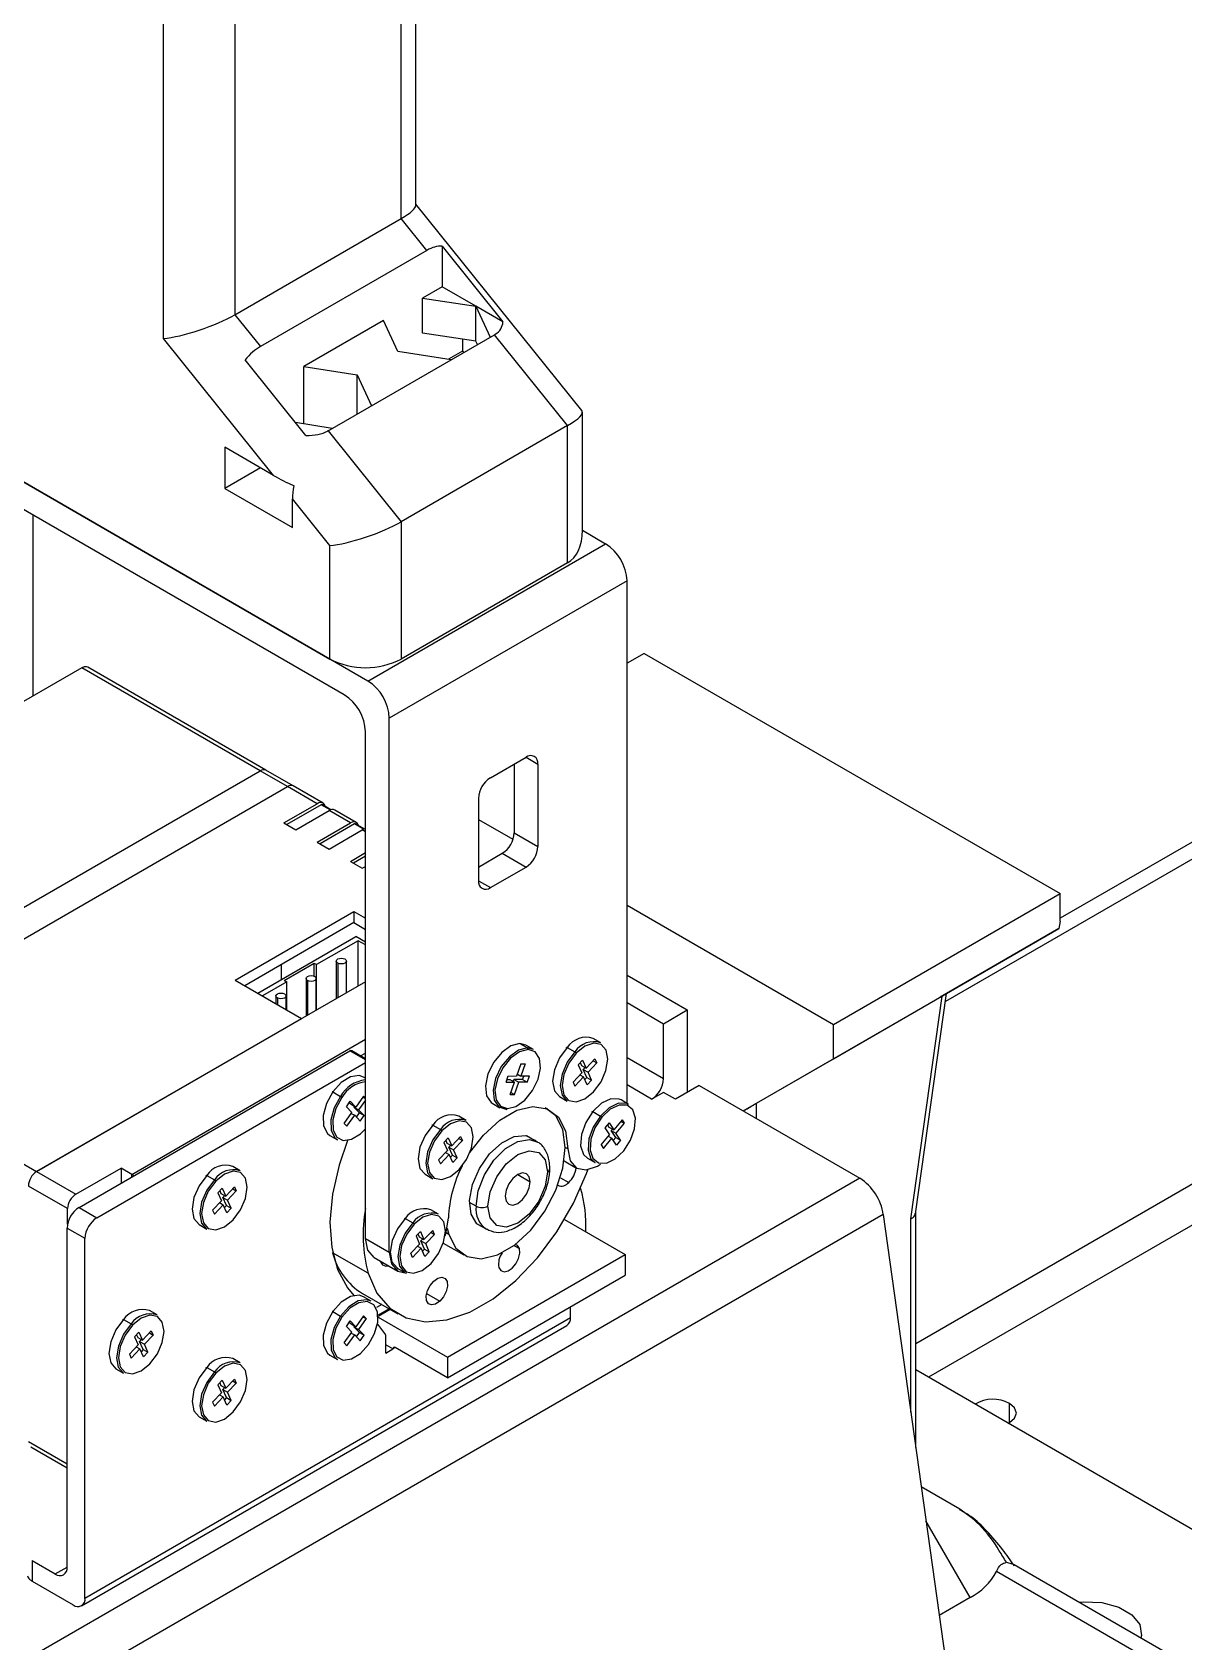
# Model space of a CAD drawing. Header units: millimetres. Extents: x 1241 to 2501, y 194 to 1085.
# Drawn here: x 2257.5 to 2326, y 776.9 to 872.6 of the extents above; entities that cross this region are included whole.
import ezdxf

# ---------------------------------------------------------------- set-up
doc = ezdxf.new("R2010")
doc.units = ezdxf.units.MM
doc.header["$LTSCALE"] = 3

msp = doc.modelspace()

# ---------------------------------------------------------------- linework, layer by layer
at = {"color": 7, "linetype": 'Continuous', "lineweight": 25}
for p, q in [((2279.444, 861.552), (2279.444, 922.97)), ((2280.323, 862.362), (2280.323, 923.477)), ((2269.545, 917.255), (2269.545, 855.837)), ((2290.187, 850.147), (2280.323, 862.418)), ((2269.545, 855.837), (2279.444, 861.552)), ((2280.965, 859.661), (2279.444, 861.552)), ((2281.877, 859.912), (2281.877, 857.5)), ((2281.877, 859.912), (2285.496, 855.411)), ((2280.965, 859.661), (2271.065, 853.946)), ((2281.877, 857.5), (2280.714, 856.828)), ((2280.714, 854.746), (2280.714, 856.828)), ((2280.714, 856.828), (2283.893, 856.336)), ((2283.893, 856.336), (2281.877, 857.5)), ((2285.496, 855.411), (2283.893, 856.336)), ((2283.893, 854.254), (2283.893, 856.336)), ((2283.893, 856.336), (2284.744, 854.502)), ((2269.545, 855.837), (2271.065, 853.946)), ((2278.387, 855.485), (2273.643, 852.746)), ((2279.239, 853.65), (2278.387, 855.485)), ((2271.856, 846.27), (2265.302, 854.423)), ((2275.096, 848.932), (2284.995, 854.647)), ((2283.893, 854.254), (2280.714, 854.746)), ((2283.086, 854.379), (2283.086, 853.666)), ((2283.982, 854.062), (2283.893, 854.254)), ((2289.344, 849.237), (2284.995, 854.647)), ((2277.464, 834.05), (2243.24, 853.807)), ((2273.771, 848.642), (2270.152, 853.143)), ((2282.417, 853.158), (2279.239, 853.65)), ((2283.086, 853.666), (2282.251, 853.184)), ((2283.086, 853.666), (2283.191, 853.605)), ((2245.503, 852.501), (2275.202, 835.357)), ((2273.643, 849.339), (2273.643, 852.746)), ((2273.643, 852.746), (2276.822, 852.254)), ((2276.822, 849.928), (2276.822, 852.254)), ((2276.822, 852.254), (2277.673, 850.42)), ((2276.05, 833.234), (2244.655, 851.358)), ((2275.346, 849.076), (2273.149, 849.416)), ((2289.344, 849.237), (2279.444, 843.522)), ((2289.344, 841.071), (2289.344, 849.237)), ((2290.222, 843.014), (2290.222, 850.047)), ((2275.096, 848.932), (2279.444, 843.522)), ((2271.856, 846.27), (2268.944, 847.951)), ((2268.944, 847.951), (2268.944, 845.502)), ((2271.065, 846.726), (2268.944, 845.502)), ((2268.944, 845.502), (2272.974, 843.175)), ((2272.974, 843.175), (2272.974, 844.879)), ((2275.202, 842.108), (2272.974, 844.879)), ((2257.526, 843.927), (2257.526, 833.15)), ((2279.444, 843.522), (2279.444, 835.357)), ((2290.222, 843.016), (2291.609, 842.216)), ((2275.202, 835.357), (2275.202, 842.108)), ((2277.464, 834.05), (2291.609, 842.216)), ((2289.344, 841.071), (2279.444, 835.357)), ((2292.882, 840.011), (2278.737, 831.846)), ((2292.882, 808.923), (2292.882, 840.011)), ((2260.442, 834.833), (2233.148, 819.077)), ((2271.049, 828.71), (2260.442, 834.833)), ((2271.399, 828.745), (2260.792, 834.868)), ((2293.897, 835.691), (2292.882, 835.106)), ((2293.897, 835.691), (2318.645, 821.404)), ((2277.323, 800.899), (2277.323, 831.029)), ((2278.737, 800.083), (2278.737, 831.846)), ((2284.749, 828.294), (2286.87, 829.519)), ((2286.163, 829.11), (2286.163, 825.027)), ((2287.577, 829.11), (2287.577, 824.211)), ((2243.754, 812.954), (2271.049, 828.71)), ((2272.675, 827.771), (2271.049, 828.71)), ((2273.025, 827.806), (2271.399, 828.745)), ((2334.025, 828.816), (2318.645, 819.937)), ((2245.381, 812.015), (2272.675, 827.771)), ((2274.443, 826.751), (2272.675, 827.771)), ((2274.793, 826.785), (2273.025, 827.806)), ((2272.463, 825.608), (2274.443, 826.751)), ((2274.69, 826.69), (2272.64, 825.506)), ((2273.17, 825.2), (2275.15, 826.343)), ((2275.263, 826.393), (2274.74, 826.695)), ((2276.423, 825.608), (2275.15, 826.343)), ((2276.773, 825.643), (2275.5, 826.377)), ((2284.042, 827.069), (2284.042, 822.17)), ((2272.463, 825.608), (2273.17, 825.2)), ((2274.443, 824.465), (2276.423, 825.608)), ((2276.67, 825.547), (2274.62, 824.363)), ((2277.243, 825.25), (2276.72, 825.552)), ((2284.042, 825.821), (2286.094, 824.636)), ((2274.443, 824.465), (2275.15, 824.057)), ((2275.15, 824.057), (2277.13, 825.2)), ((2286.163, 825.027), (2287.577, 824.211)), ((2276.423, 823.322), (2277.323, 823.842)), ((2276.423, 823.322), (2277.13, 822.914)), ((2277.323, 823.638), (2276.599, 823.22)), ((2284.042, 822.986), (2285.456, 823.803)), ((2285.456, 823.803), (2286.87, 822.986)), ((2277.13, 822.914), (2277.323, 823.025)), ((2284.749, 821.762), (2286.87, 822.986)), ((2305.169, 813.625), (2318.645, 821.404)), ((2318.645, 819.771), (2318.645, 821.404)), ((2292.882, 820.718), (2305.169, 813.625)), ((2269.562, 816.259), (2276.633, 820.341)), ((2276.633, 819.679), (2270.135, 815.928)), ((2276.633, 820.341), (2277.323, 819.942)), ((2276.633, 820.341), (2276.633, 819.679)), ((2276.633, 819.679), (2277.323, 819.28)), ((2318.643, 819.77), (2318.581, 819.326)), ((2318.643, 819.77), (2318.645, 819.771)), ((2270.906, 815.483), (2276.739, 818.85)), ((2276.88, 818.605), (2274.411, 817.179)), ((2277.323, 818.512), (2276.739, 818.85)), ((2277.323, 818.349), (2276.88, 818.605)), ((2276.88, 815.912), (2276.88, 818.605)), ((2305.169, 811.583), (2318.581, 819.326)), ((2318.581, 819.326), (2311.511, 815.243)), ((2272.321, 816.299), (2272.321, 817.19)), ((2272.491, 816.234), (2274.269, 817.261)), ((2274.269, 817.261), (2274.411, 817.179)), ((2274.269, 816.494), (2274.269, 817.261)), ((2274.411, 814.486), (2274.411, 817.179)), ((2275.583, 817.394), (2275.584, 815.163)), ((2276.184, 815.51), (2276.183, 817.394)), ((2277.323, 816.167), (2257.755, 804.871)), ((2269.562, 816.259), (2273.521, 813.973)), ((2272.632, 816.152), (2271.189, 815.319)), ((2272.491, 816.234), (2272.632, 816.152)), ((2272.632, 814.486), (2272.632, 816.152)), ((2273.787, 816.356), (2273.788, 814.126)), ((2274.387, 814.473), (2274.387, 816.356)), ((2292.882, 816.553), (2296.467, 814.484)), ((2271.991, 815.319), (2271.991, 814.856)), ((2272.591, 814.51), (2272.591, 815.319)), ((2292.882, 814.921), (2295.052, 813.668)), ((2311.625, 815.309), (2300.573, 808.929)), ((2309.765, 802.059), (2311.625, 815.309)), ((2310.052, 802.351), (2311.891, 815.459)), ((2310.058, 794.641), (2345.191, 814.923)), ((2257.755, 804.871), (2273.521, 813.973)), ((2295.052, 813.668), (2296.467, 814.484)), ((2296.467, 814.484), (2296.467, 809.585)), ((2291.319, 812.532), (2290.866, 812.793)), ((2295.052, 810.402), (2295.052, 813.668)), ((2305.169, 811.583), (2305.169, 813.625)), ((2260.276, 802.739), (2276.398, 812.046)), ((2263.412, 804.708), (2277.323, 812.739)), ((2277.323, 811.58), (2276.498, 812.056)), ((2277.027, 811.751), (2277.323, 811.922)), ((2286.506, 812.491), (2286.959, 812.23)), ((2286.866, 812.397), (2286.506, 812.491)), ((2287.319, 812.136), (2286.866, 812.397)), ((2287.319, 812.136), (2286.959, 812.23)), ((2289.326, 812.259), (2289.779, 811.997)), ((2345.191, 812.473), (2310.826, 792.635)), ((2261.337, 802.127), (2277.323, 811.355)), ((2286.569, 811.285), (2286.313, 810.555)), ((2286.821, 811.283), (2286.565, 810.553)), ((2286.569, 811.285), (2286.821, 811.283)), ((2290.236, 811.504), (2289.974, 811.228)), ((2289.974, 811.228), (2290.19, 810.749)), ((2290.094, 811.354), (2290.169, 811.188)), ((2290.169, 811.188), (2290.452, 811.025)), ((2290.236, 811.504), (2290.452, 811.025)), ((2290.386, 811.063), (2290.277, 810.949)), ((2290.493, 810.47), (2290.277, 810.949)), ((2290.277, 810.949), (2290.56, 810.785)), ((2290.975, 811.576), (2290.452, 811.025)), ((2291.083, 811.337), (2290.56, 810.785)), ((2290.866, 811.462), (2291.083, 811.337)), ((2290.975, 811.576), (2291.083, 811.337)), ((2299.795, 808.48), (2305.169, 811.583)), ((2277.323, 810.42), (2277.199, 810.491)), ((2285.681, 810.195), (2285.809, 810.56)), ((2285.681, 810.195), (2286.185, 810.19)), ((2285.737, 810.355), (2285.902, 810.353)), ((2285.809, 810.56), (2286.313, 810.555)), ((2285.902, 810.353), (2286.185, 810.19)), ((2285.929, 809.46), (2286.185, 810.19)), ((2286.113, 810.232), (2286.154, 810.351)), ((2286.659, 810.346), (2286.154, 810.351)), ((2286.154, 810.351), (2286.437, 810.188)), ((2286.181, 809.457), (2286.437, 810.188)), ((2286.355, 810.674), (2286.565, 810.553)), ((2286.942, 810.183), (2286.437, 810.188)), ((2287.07, 810.548), (2286.565, 810.553)), ((2286.659, 810.346), (2286.731, 810.551)), ((2286.659, 810.346), (2286.942, 810.183)), ((2286.942, 810.183), (2287.07, 810.548)), ((2289.668, 810.198), (2290.19, 810.749)), ((2289.668, 810.198), (2289.776, 809.958)), ((2289.776, 809.958), (2290.298, 810.51)), ((2290.082, 810.635), (2290.298, 810.51)), ((2290.514, 810.031), (2290.298, 810.51)), ((2290.493, 810.47), (2290.373, 810.343)), ((2290.493, 810.47), (2290.776, 810.306)), ((2290.776, 810.306), (2290.514, 810.031)), ((2290.776, 810.306), (2290.56, 810.785)), ((2297.174, 809.993), (2295.759, 809.177)), ((2297.174, 809.993), (2306.733, 804.475)), ((2275.373, 809.607), (2275.826, 809.346)), ((2276.181, 808.727), (2276.41, 809.051)), ((2276.358, 808.977), (2276.458, 808.875)), ((2276.41, 809.051), (2276.741, 808.711)), ((2277.2, 809.358), (2276.741, 808.711)), ((2277.323, 809.129), (2276.906, 808.542)), ((2277.162, 809.306), (2277.323, 809.213)), ((2277.323, 809.232), (2277.2, 809.358)), ((2285.929, 809.46), (2286.181, 809.457)), ((2285.971, 809.579), (2286.181, 809.457)), ((2288.866, 809.329), (2289.319, 809.068)), ((2292.975, 808.869), (2292.523, 809.131)), ((2295.052, 809.585), (2294.345, 809.177)), ((2295.759, 809.177), (2295.052, 809.585)), ((2276.052, 807.741), (2276.511, 808.388)), ((2276.181, 808.727), (2276.511, 808.388)), ((2276.218, 807.572), (2276.677, 808.218)), ((2276.458, 808.875), (2276.741, 808.711)), ((2276.474, 808.335), (2276.677, 808.218)), ((2276.661, 808.758), (2276.623, 808.705)), ((2276.954, 808.366), (2276.623, 808.705)), ((2276.623, 808.705), (2276.906, 808.542)), ((2277.007, 807.879), (2276.677, 808.218)), ((2276.776, 808.116), (2276.954, 808.366)), ((2277.237, 808.203), (2276.906, 808.542)), ((2276.954, 808.366), (2277.237, 808.203)), ((2277.007, 807.879), (2277.237, 808.203)), ((2283.319, 807.914), (2282.866, 808.175)), ((2284.866, 808.933), (2285.319, 808.672)), ((2288.168, 808.577), (2288.059, 808.64)), ((2290.843, 808.438), (2291.295, 808.177)), ((2253.795, 807.157), (2257.755, 804.871)), ((2276.218, 807.572), (2276.052, 807.741)), ((2281.326, 807.64), (2281.779, 807.379)), ((2291.344, 806.458), (2291.84, 807.058)), ((2291.816, 807.774), (2291.568, 807.474)), ((2291.568, 807.474), (2291.84, 807.058)), ((2291.718, 807.656), (2291.805, 807.522)), ((2291.805, 807.522), (2292.088, 807.359)), ((2291.816, 807.774), (2292.088, 807.359)), ((2292.014, 807.402), (2291.941, 807.314)), ((2292.213, 806.898), (2291.941, 807.314)), ((2291.941, 807.314), (2292.224, 807.151)), ((2292.584, 807.959), (2292.088, 807.359)), ((2292.72, 807.751), (2292.224, 807.151)), ((2292.496, 806.735), (2292.224, 807.151)), ((2292.512, 807.872), (2292.72, 807.751)), ((2292.584, 807.959), (2292.72, 807.751)), ((2275.2, 807.027), (2275.652, 806.765)), ((2281.668, 805.58), (2282.19, 806.131)), ((2282.236, 806.886), (2281.974, 806.61)), ((2281.974, 806.61), (2282.19, 806.131)), ((2282.094, 806.736), (2282.169, 806.57)), ((2282.169, 806.57), (2282.452, 806.407)), ((2282.236, 806.886), (2282.452, 806.407)), ((2282.386, 806.445), (2282.277, 806.33)), ((2282.493, 805.851), (2282.277, 806.33)), ((2282.277, 806.33), (2282.56, 806.167)), ((2282.975, 806.958), (2282.452, 806.407)), ((2283.083, 806.718), (2282.56, 806.167)), ((2282.776, 805.688), (2282.56, 806.167)), ((2282.866, 806.843), (2283.083, 806.718)), ((2282.975, 806.958), (2283.083, 806.718)), ((2287.521, 806.641), (2286.893, 807.004)), ((2291.344, 806.458), (2291.48, 806.25)), ((2291.48, 806.25), (2291.976, 806.851)), ((2291.768, 806.971), (2291.976, 806.851)), ((2292.248, 806.435), (2291.976, 806.851)), ((2292.213, 806.898), (2292.063, 806.717)), ((2292.213, 806.898), (2292.496, 806.735)), ((2292.496, 806.735), (2292.248, 806.435)), ((2269.871, 804.921), (2269.418, 805.182)), ((2281.668, 805.58), (2281.776, 805.34)), ((2281.776, 805.34), (2282.298, 805.891)), ((2282.082, 806.016), (2282.298, 805.891)), ((2282.514, 805.412), (2282.298, 805.891)), ((2282.493, 805.851), (2282.373, 805.725)), ((2282.493, 805.851), (2282.776, 805.688)), ((2282.776, 805.688), (2282.514, 805.412)), ((2289.143, 805.502), (2289.878, 805.078)), ((2290.523, 805.666), (2290.976, 805.405)), ((2306.733, 804.475), (2256.882, 775.696)), ((2257.755, 804.871), (2260.088, 803.524)), ((2260.088, 803.524), (2262.775, 805.075)), ((2263.412, 804.708), (2262.775, 805.075)), ((2262.775, 805.075), (2262.775, 804.182)), ((2263.549, 804.629), (2263.412, 804.708)), ((2263.412, 804.549), (2263.412, 804.708)), ((2267.878, 804.648), (2268.331, 804.387)), ((2280.866, 804.711), (2281.319, 804.45)), ((2259.594, 802.667), (2257.26, 804.014)), ((2268.788, 803.893), (2268.527, 803.617)), ((2268.527, 803.617), (2268.743, 803.138)), ((2268.646, 803.743), (2268.721, 803.577)), ((2268.721, 803.577), (2269.004, 803.414)), ((2268.788, 803.893), (2269.004, 803.414)), ((2268.938, 803.452), (2268.829, 803.338)), ((2269.045, 802.859), (2268.829, 803.338)), ((2268.829, 803.338), (2269.112, 803.174)), ((2269.527, 803.965), (2269.004, 803.414)), ((2269.635, 803.726), (2269.112, 803.174)), ((2269.418, 803.851), (2269.635, 803.726)), ((2269.527, 803.965), (2269.635, 803.726)), ((2308.126, 802.319), (2258.275, 773.541)), ((2259.594, 801.74), (2259.594, 802.667)), ((2260.276, 802.739), (2261.337, 802.127)), ((2268.22, 802.587), (2268.743, 803.138)), ((2268.22, 802.587), (2268.328, 802.347)), ((2268.328, 802.347), (2268.851, 802.899)), ((2268.634, 803.024), (2268.851, 802.899)), ((2269.067, 802.42), (2268.851, 802.899)), ((2269.045, 802.859), (2268.926, 802.732)), ((2269.045, 802.859), (2269.328, 802.695)), ((2269.328, 802.695), (2269.067, 802.42)), ((2269.328, 802.695), (2269.112, 803.174)), ((2281.662, 802.338), (2281.209, 802.599)), ((2308.126, 802.319), (2312.568, 770.472)), ((2310.058, 788.466), (2310.058, 802.467)), ((2259.569, 801.515), (2260.63, 800.902)), ((2259.569, 781.346), (2259.569, 801.515)), ((2267.418, 801.718), (2267.871, 801.457)), ((2279.687, 802.083), (2280.139, 801.822)), ((2280.326, 801.045), (2280.588, 801.318)), ((2280.588, 801.318), (2280.797, 800.831)), ((2281.323, 801.376), (2280.797, 800.831)), ((2281.428, 801.133), (2281.323, 801.376)), ((2282.188, 801.516), (2282.279, 801.127)), ((2283.893, 801.808), (2284.522, 801.445)), ((2289.16, 802.016), (2292.769, 799.933)), ((2290.435, 801.28), (2290.435, 801.726)), ((2260.63, 779.509), (2260.63, 800.902)), ((2277.323, 800.899), (2278.737, 800.083)), ((2280.009, 800.014), (2280.535, 800.559)), ((2280.326, 801.045), (2280.535, 800.559)), ((2280.421, 800.441), (2280.639, 800.316)), ((2280.441, 801.165), (2280.515, 800.994)), ((2280.515, 800.994), (2280.797, 800.831)), ((2280.732, 800.869), (2280.619, 800.751)), ((2280.828, 800.265), (2280.619, 800.751)), ((2280.619, 800.751), (2280.902, 800.588)), ((2281.428, 801.133), (2280.902, 800.588)), ((2281.111, 800.102), (2280.902, 800.588)), ((2281.21, 801.259), (2281.428, 801.133)), ((2281.949, 800.621), (2283.168, 799.917)), ((2277.838, 799.76), (2279.253, 798.944)), ((2278.213, 799.544), (2278.222, 799.51)), ((2280.114, 799.771), (2280.009, 800.014)), ((2280.114, 799.771), (2280.639, 800.316)), ((2280.848, 799.829), (2280.639, 800.316)), ((2280.712, 800.145), (2280.828, 800.265)), ((2280.828, 800.265), (2281.111, 800.102)), ((2280.848, 799.829), (2281.111, 800.102)), ((2282.205, 793.834), (2292.769, 799.933)), ((2292.769, 799.933), (2292.769, 798.708)), ((2279.209, 799.135), (2279.662, 798.874)), ((2282.205, 792.609), (2292.769, 798.708)), ((2277.133, 797.628), (2279.254, 796.403)), ((2264.921, 796.348), (2264.468, 796.609)), ((2275.373, 796.542), (2275.826, 796.281)), ((2277.652, 797.165), (2277.199, 797.426)), ((2278.285, 796.963), (2277.972, 796.782)), ((2278.285, 796.963), (2277.972, 796.782)), ((2278.724, 796.709), (2278.065, 796.329)), ((2289.516, 796.185), (2289.516, 796.83)), ((2260.423, 779.051), (2289.309, 795.727)), ((2260.63, 779.509), (2289.516, 796.185)), ((2262.928, 796.075), (2263.381, 795.813)), ((2276.181, 795.663), (2276.41, 795.986)), ((2276.181, 795.663), (2276.511, 795.323)), ((2276.358, 795.912), (2276.458, 795.81)), ((2276.41, 795.986), (2276.741, 795.647)), ((2276.458, 795.81), (2276.741, 795.647)), ((2276.661, 795.693), (2276.623, 795.64)), ((2276.954, 795.301), (2276.623, 795.64)), ((2276.623, 795.64), (2276.906, 795.477)), ((2277.2, 796.293), (2276.741, 795.647)), ((2277.365, 796.124), (2276.906, 795.477)), ((2277.162, 796.241), (2277.365, 796.124)), ((2277.365, 796.124), (2277.2, 796.293)), ((2278.03, 795.8), (2278.508, 795.156)), ((2278.066, 796.223), (2282.205, 793.834)), ((2263.838, 795.32), (2263.577, 795.044)), ((2263.577, 795.044), (2263.793, 794.565)), ((2263.696, 795.17), (2263.771, 795.004)), ((2263.771, 795.004), (2264.054, 794.841)), ((2263.838, 795.32), (2264.054, 794.841)), ((2263.988, 794.879), (2263.879, 794.764)), ((2264.095, 794.285), (2263.879, 794.764)), ((2263.879, 794.764), (2264.162, 794.601)), ((2264.577, 795.392), (2264.054, 794.841)), ((2264.685, 795.152), (2264.162, 794.601)), ((2264.378, 794.122), (2264.162, 794.601)), ((2264.468, 795.277), (2264.685, 795.152)), ((2264.577, 795.392), (2264.685, 795.152)), ((2276.052, 794.677), (2276.511, 795.323)), ((2276.218, 794.507), (2276.052, 794.677)), ((2276.218, 794.507), (2276.677, 795.154)), ((2276.474, 795.271), (2276.677, 795.154)), ((2277.007, 794.815), (2276.677, 795.154)), ((2276.776, 795.051), (2276.954, 795.301)), ((2277.237, 795.138), (2276.906, 795.477)), ((2276.954, 795.301), (2277.237, 795.138)), ((2277.007, 794.815), (2277.237, 795.138)), ((2278.528, 794.079), (2278.528, 795.083)), ((2263.27, 794.014), (2263.793, 794.565)), ((2263.27, 794.014), (2263.378, 793.774)), ((2263.378, 793.774), (2263.901, 794.325)), ((2263.684, 794.451), (2263.901, 794.325)), ((2264.117, 793.846), (2263.901, 794.325)), ((2264.095, 794.285), (2263.976, 794.159)), ((2264.095, 794.285), (2264.378, 794.122)), ((2264.378, 794.122), (2264.117, 793.846)), ((2269.871, 793.489), (2269.418, 793.751)), ((2275.2, 793.962), (2275.652, 793.701)), ((2278.952, 794.324), (2278.528, 794.569)), ((2278.528, 794.079), (2278.952, 794.324)), ((2282.205, 792.609), (2279.093, 794.405)), ((2282.205, 793.834), (2282.205, 792.609)), ((2262.468, 793.145), (2262.921, 792.884)), ((2267.878, 793.216), (2268.331, 792.955)), ((2330.342, 781.368), (2310.058, 793.078)), ((2268.788, 792.461), (2268.527, 792.186)), ((2268.527, 792.186), (2268.743, 791.707)), ((2268.646, 792.312), (2268.721, 792.146)), ((2268.721, 792.146), (2269.004, 791.982)), ((2268.788, 792.461), (2269.004, 791.982)), ((2268.938, 792.021), (2268.829, 791.906)), ((2269.045, 791.427), (2268.829, 791.906)), ((2268.829, 791.906), (2269.112, 791.743)), ((2269.527, 792.534), (2269.004, 791.982)), ((2269.635, 792.294), (2269.112, 791.743)), ((2269.328, 791.264), (2269.112, 791.743)), ((2269.418, 792.419), (2269.635, 792.294)), ((2269.527, 792.534), (2269.635, 792.294)), ((2268.22, 791.155), (2268.743, 791.707)), ((2268.22, 791.155), (2268.328, 790.916)), ((2268.328, 790.916), (2268.851, 791.467)), ((2268.634, 791.592), (2268.851, 791.467)), ((2269.067, 790.988), (2268.851, 791.467)), ((2269.045, 791.427), (2268.926, 791.301)), ((2269.045, 791.427), (2269.328, 791.264)), ((2269.328, 791.264), (2269.067, 790.988)), ((2267.418, 790.286), (2267.871, 790.025)), ((2257.405, 788.506), (2259.569, 787.256)), ((2312.68, 784.79), (2310.386, 786.115)), ((2257.489, 781.731), (2257.489, 780.506)), ((2257.489, 781.731), (2258.862, 780.938)), ((2315.454, 781.632), (2315.773, 781.537)), ((2334.225, 770.917), (2315.785, 781.562)), ((2257.489, 780.506), (2259.923, 779.101)), ((2332.725, 770.769), (2314.854, 781.086)), ((2313.301, 779.533), (2311.453, 778.466))]:
    msp.add_line(p, q, dxfattribs=at)
at = {"color": 8, "linetype": 'Continuous', "lineweight": 25}
for p, q in [((2265.302, 854.423), (2265.302, 915.144)), ((2286.87, 829.519), (2287.577, 829.11)), ((2335.525, 828.667), (2311.825, 814.986)), ((2275.227, 826.38), (2274.69, 826.69)), ((2277.206, 825.237), (2276.67, 825.547)), ((2277.323, 825.088), (2277.13, 825.2)), ((2284.042, 822.17), (2284.749, 821.762)), ((2275.671, 817.271), (2275.671, 815.214)), ((2273.875, 816.234), (2273.875, 814.177)), ((2272.079, 815.196), (2272.079, 814.806)), ((2277.323, 811.513), (2276.398, 812.046)), ((2292.882, 811.655), (2295.052, 810.402)), ((2294.345, 809.177), (2292.882, 810.022)), ((2300.573, 808.929), (2300.573, 808.031)), ((2289.363, 806.217), (2289.204, 806.309)), ((2286.375, 804.696), (2287.118, 804.268)), ((2288.916, 804.509), (2289.409, 804.224)), ((2283.9, 802.819), (2283.512, 803.043)), ((2309.765, 790.566), (2309.765, 802.059)), ((2282.279, 801.127), (2282.112, 801.224)), ((2286.151, 800.482), (2286.476, 800.294)), ((2277.476, 798.824), (2275.366, 800.042)), ((2280.949, 797.622), (2281.741, 797.165)), ((2278.783, 796.675), (2278.066, 796.262)), ((2279.093, 794.405), (2278.952, 794.324)), ((2315.634, 789.94), (2315.634, 791.083)), ((2257.26, 788.826), (2259.569, 787.493)), ((2313.301, 779.533), (2310.668, 784.093)), ((2258.862, 780.938), (2259.569, 781.346))]:
    msp.add_line(p, q, dxfattribs=at)
at = {"color": 7, "linetype": 'Continuous', "lineweight": 25, "flags": 128}
for points in [[(2274.925, 826.588), (2274.9, 826.662), (2274.854, 826.734), (2274.793, 826.785), (2274.718, 826.813), (2274.632, 826.817), (2274.539, 826.796), (2274.443, 826.751)], [(2276.905, 825.445), (2276.88, 825.519), (2276.834, 825.591), (2276.773, 825.642), (2276.698, 825.67), (2276.612, 825.674), (2276.519, 825.653), (2276.423, 825.608)], [(2275.671, 817.271), (2275.606, 817.327), (2275.583, 817.394), (2275.606, 817.46), (2275.671, 817.516), (2275.768, 817.554), (2275.883, 817.567), (2275.998, 817.554), (2276.095, 817.516)], [(2276.095, 817.516), (2276.16, 817.46), (2276.183, 817.394), (2276.16, 817.327), (2276.095, 817.271), (2275.998, 817.234), (2275.883, 817.22), (2275.768, 817.234), (2275.671, 817.271)], [(2273.875, 816.234), (2273.81, 816.29), (2273.787, 816.356), (2273.81, 816.422), (2273.875, 816.479), (2273.972, 816.516), (2274.087, 816.529), (2274.202, 816.516), (2274.299, 816.479)], [(2274.299, 816.479), (2274.364, 816.422), (2274.387, 816.356), (2274.364, 816.29), (2274.299, 816.234), (2274.202, 816.196), (2274.087, 816.183), (2273.972, 816.196), (2273.875, 816.234)], [(2272.079, 815.196), (2272.014, 815.252), (2271.991, 815.319), (2272.014, 815.385), (2272.079, 815.441), (2272.176, 815.479), (2272.291, 815.492), (2272.406, 815.479), (2272.503, 815.441)], [(2272.503, 815.441), (2272.568, 815.385), (2272.591, 815.319), (2272.568, 815.252), (2272.503, 815.196), (2272.406, 815.159), (2272.291, 815.145), (2272.176, 815.159), (2272.079, 815.196)], [(2286.506, 812.491), (2285.975, 812.356), (2285.427, 811.964), (2284.946, 811.375), (2284.605, 810.677), (2284.456, 809.977), (2284.522, 809.382), (2284.792, 808.983), (2284.866, 808.933)], [(2286.959, 812.23), (2286.428, 812.095), (2285.88, 811.703), (2285.399, 811.113), (2285.058, 810.415), (2284.909, 809.716), (2284.974, 809.121), (2285.244, 808.722), (2285.678, 808.578)], [(2286.99, 812.124), (2286.48, 811.995), (2285.954, 811.619), (2285.492, 811.052), (2285.165, 810.382), (2285.022, 809.711), (2285.085, 809.14), (2285.344, 808.756), (2285.76, 808.619)], [(2285.76, 808.619), (2286.271, 808.748), (2286.796, 809.124), (2287.258, 809.69), (2287.586, 810.36), (2287.729, 811.032), (2287.666, 811.603), (2287.406, 811.986), (2286.99, 812.124)], [(2289.326, 812.259), (2288.867, 811.64), (2288.56, 810.933), (2288.452, 810.246), (2288.559, 809.683), (2288.865, 809.33), (2288.866, 809.329)], [(2289.779, 811.997), (2289.32, 811.379), (2289.013, 810.672), (2288.904, 809.985), (2289.012, 809.422), (2289.318, 809.068), (2289.319, 809.068)], [(2289.857, 811.917), (2289.416, 811.323), (2289.121, 810.645), (2289.018, 809.985), (2289.12, 809.444), (2289.414, 809.105), (2289.854, 809.019), (2290.374, 809.199), (2290.894, 809.618)], [(2289.291, 812.244), (2289.288, 812.252), (2289.287, 812.259), (2289.289, 812.265), (2289.292, 812.268), (2289.298, 812.269), (2289.306, 812.268), (2289.315, 812.264), (2289.326, 812.259)], [(2290.894, 809.618), (2291.334, 810.211), (2291.629, 810.89), (2291.733, 811.55), (2291.63, 812.09), (2291.336, 812.43), (2290.896, 812.516), (2290.376, 812.336), (2289.857, 811.917)], [(2277.199, 810.491), (2276.943, 810.577), (2276.427, 810.502), (2275.875, 810.161), (2275.373, 809.607)], [(2275.373, 809.607), (2274.997, 808.924), (2274.804, 808.215), (2274.823, 807.59), (2275.052, 807.142), (2275.2, 807.027)], [(2275.826, 809.346), (2275.449, 808.662), (2275.256, 807.954), (2275.276, 807.328), (2275.505, 806.881), (2275.652, 806.765)], [(2275.35, 809.606), (2275.344, 809.612), (2275.341, 809.616), (2275.341, 809.619), (2275.343, 809.62), (2275.347, 809.619), (2275.354, 809.617), (2275.363, 809.613), (2275.373, 809.607)], [(2275.915, 809.279), (2275.554, 808.623), (2275.369, 807.943), (2275.387, 807.342), (2275.607, 806.913), (2275.994, 806.719), (2276.491, 806.792), (2277.02, 807.119), (2277.323, 807.421)], [(2292.523, 809.131), (2292.408, 809.183), (2291.919, 809.195), (2291.369, 808.933), (2290.843, 808.438)], [(2283.536, 806.007), (2284.333, 807.046), (2285.304, 807.935), (2286.315, 808.519), (2287.286, 808.75), (2288.136, 808.61), (2288.799, 808.11), (2289.219, 807.29), (2289.363, 806.217)], [(2289.057, 807.367), (2288.636, 808.179), (2288.012, 808.657)], [(2290.843, 808.438), (2290.42, 807.784), (2290.165, 807.072), (2290.117, 806.409), (2290.283, 805.897), (2290.523, 805.666)], [(2291.295, 808.177), (2290.873, 807.523), (2290.618, 806.811), (2290.57, 806.148), (2290.736, 805.636), (2290.976, 805.405)], [(2291.379, 808.102), (2290.973, 807.475), (2290.729, 806.791), (2290.682, 806.155), (2290.842, 805.664), (2291.182, 805.391), (2291.652, 805.38), (2292.18, 805.631), (2292.685, 806.107)], [(2290.813, 808.429), (2290.809, 808.436), (2290.807, 808.442), (2290.808, 808.446), (2290.811, 808.449), (2290.816, 808.449), (2290.823, 808.447), (2290.832, 808.443), (2290.843, 808.438)], [(2292.975, 808.869), (2292.861, 808.922), (2292.371, 808.934), (2291.822, 808.672), (2291.295, 808.177)], [(2292.685, 806.107), (2293.091, 806.734), (2293.335, 807.418), (2293.382, 808.054), (2293.222, 808.546), (2292.882, 808.818), (2292.412, 808.829), (2291.884, 808.578), (2291.379, 808.102)], [(2281.326, 807.64), (2280.867, 807.022), (2280.56, 806.315), (2280.452, 805.628), (2280.559, 805.065), (2280.865, 804.711), (2280.866, 804.711)], [(2281.779, 807.379), (2281.32, 806.761), (2281.013, 806.054), (2280.904, 805.367), (2281.012, 804.803), (2281.318, 804.45), (2281.319, 804.45)], [(2281.857, 807.299), (2281.416, 806.705), (2281.121, 806.026), (2281.018, 805.367), (2281.12, 804.826), (2281.414, 804.487), (2281.854, 804.4), (2282.374, 804.58), (2282.894, 804.999)], [(2281.291, 807.625), (2281.288, 807.634), (2281.287, 807.641), (2281.289, 807.646), (2281.292, 807.65), (2281.298, 807.651), (2281.306, 807.649), (2281.315, 807.646), (2281.326, 807.64)], [(2282.894, 804.999), (2283.334, 805.593), (2283.629, 806.272), (2283.733, 806.931), (2283.63, 807.472), (2283.336, 807.811), (2282.896, 807.897), (2282.376, 807.717), (2281.857, 807.299)], [(2282.279, 801.127), (2282.7, 800.315), (2283.362, 799.821), (2284.21, 799.686), (2285.177, 799.921), (2286.183, 800.505), (2287.148, 801.393), (2287.992, 802.513), (2288.649, 803.772), (2289.064, 805.07), (2289.204, 806.302), (2289.057, 807.367)], [(2276.259, 806.726), (2275.752, 805.26), (2275.357, 803.525), (2275.208, 801.873), (2275.308, 800.361), (2275.656, 799.039), (2276.24, 797.952), (2276.625, 797.497)], [(2283.601, 802.344), (2283.515, 803.154), (2283.689, 804.096), (2284.102, 805.056), (2284.704, 805.918), (2285.422, 806.579), (2286.169, 806.959), (2286.857, 807.012), (2287.4, 806.731), (2287.443, 806.687)], [(2284.607, 802.819), (2284.742, 803.677), (2285.125, 804.561), (2285.699, 805.334), (2286.375, 805.88), (2287.052, 806.116), (2287.625, 806.004), (2288.008, 805.563), (2288.143, 804.86)], [(2289.363, 806.217), (2289.497, 805.517), (2289.878, 805.078), (2290.449, 804.967), (2291.122, 805.201), (2291.299, 805.313)], [(2267.878, 804.648), (2267.419, 804.029), (2267.112, 803.322), (2267.004, 802.635), (2267.111, 802.072), (2267.417, 801.719), (2267.418, 801.718)], [(2268.331, 804.387), (2267.872, 803.768), (2267.565, 803.061), (2267.456, 802.374), (2267.564, 801.811), (2267.87, 801.457), (2267.871, 801.457)], [(2268.409, 804.306), (2267.968, 803.712), (2267.673, 803.034), (2267.57, 802.374), (2267.673, 801.833), (2267.966, 801.494), (2268.407, 801.408), (2268.926, 801.588), (2269.446, 802.007)], [(2267.843, 804.633), (2267.84, 804.641), (2267.839, 804.648), (2267.841, 804.654), (2267.844, 804.657), (2267.85, 804.658), (2267.858, 804.657), (2267.868, 804.653), (2267.878, 804.648)], [(2269.446, 802.007), (2269.886, 802.6), (2270.181, 803.279), (2270.285, 803.939), (2270.182, 804.479), (2269.888, 804.819), (2269.448, 804.905), (2268.929, 804.725), (2268.409, 804.306)], [(2277.476, 798.824), (2277.999, 797.644), (2278.763, 796.749), (2279.738, 796.173), (2280.886, 795.94), (2282.164, 796.056), (2283.522, 796.519), (2284.908, 797.311), (2286.269, 798.4), (2287.552, 799.745), (2288.709, 801.295), (2289.695, 802.99), (2290.471, 804.764), (2290.55, 804.981)], [(2288.143, 804.86), (2288.008, 804.001), (2287.625, 803.117), (2287.052, 802.344), (2286.375, 801.798), (2285.699, 801.563), (2285.125, 801.674), (2284.742, 802.115), (2284.607, 802.819)], [(2287.118, 804.268), (2287.061, 804.563), (2286.9, 804.748), (2286.659, 804.795), (2286.375, 804.696), (2286.091, 804.467), (2285.85, 804.142), (2285.689, 803.771), (2285.633, 803.41)], [(2285.633, 803.41), (2285.689, 803.115), (2285.85, 802.93), (2286.091, 802.883), (2286.375, 802.982), (2286.659, 803.211), (2286.9, 803.536), (2287.061, 803.907), (2287.118, 804.268)], [(2281.22, 799.406), (2281.665, 799.995), (2281.965, 800.673), (2282.076, 801.335), (2281.98, 801.881), (2281.692, 802.228), (2281.256, 802.323), (2280.738, 802.152), (2280.217, 801.741)], [(2284.443, 801.49), (2283.936, 801.764), (2283.601, 802.344)], [(2279.687, 802.083), (2279.224, 801.469), (2278.91, 800.764), (2278.795, 800.074), (2278.895, 799.505), (2279.195, 799.144), (2279.209, 799.135)], [(2280.139, 801.822), (2279.676, 801.208), (2279.363, 800.503), (2279.248, 799.813), (2279.348, 799.244), (2279.648, 798.882), (2279.662, 798.874)], [(2280.217, 801.741), (2279.772, 801.151), (2279.472, 800.474), (2279.361, 799.812), (2279.457, 799.266), (2279.745, 798.919), (2280.181, 798.823), (2280.699, 798.995), (2281.22, 799.406)], [(2279.651, 802.067), (2279.648, 802.076), (2279.647, 802.083), (2279.649, 802.089), (2279.653, 802.092), (2279.659, 802.093), (2279.667, 802.092), (2279.676, 802.089), (2279.687, 802.083)], [(2282.051, 801.043), (2282.122, 801.26), (2282.256, 802.114)], [(2277.838, 799.76), (2277.838, 799.76), (2277.457, 800.199), (2277.323, 800.899)], [(2286.476, 800.294), (2286.36, 800.481), (2286.235, 800.545)], [(2278.222, 799.51), (2278.337, 799.324), (2278.528, 799.251), (2278.684, 799.272)], [(2278.737, 800.083), (2278.871, 799.383), (2279.253, 798.944), (2279.758, 798.828)], [(2285.256, 799.171), (2285.372, 798.984), (2285.563, 798.912), (2285.8, 798.964), (2286.047, 799.133), (2286.267, 799.394), (2286.425, 799.706), (2286.499, 800.022), (2286.476, 800.294)], [(2281.378, 798.364), (2281.625, 798.533), (2281.863, 798.586), (2282.054, 798.513), (2282.17, 798.326), (2282.193, 798.054), (2282.119, 797.737), (2281.961, 797.425), (2281.741, 797.165)], [(2277.199, 797.426), (2276.943, 797.512), (2276.427, 797.437), (2275.875, 797.096), (2275.373, 796.542)], [(2281.741, 797.165), (2281.494, 796.995), (2281.256, 796.943), (2281.065, 797.016), (2280.95, 797.203), (2280.927, 797.475), (2281, 797.791), (2281.159, 798.104), (2281.378, 798.364)], [(2275.373, 796.542), (2274.997, 795.859), (2274.804, 795.15), (2274.823, 794.525), (2275.052, 794.077), (2275.2, 793.962)], [(2275.35, 796.541), (2275.344, 796.547), (2275.341, 796.551), (2275.341, 796.554), (2275.343, 796.555), (2275.347, 796.555), (2275.354, 796.552), (2275.363, 796.548), (2275.373, 796.542)], [(2277.652, 797.165), (2277.396, 797.251), (2276.879, 797.176), (2276.328, 796.835), (2275.826, 796.281)], [(2277.502, 794.586), (2277.863, 795.242), (2278.049, 795.922), (2278.03, 796.523), (2277.81, 796.952), (2277.423, 797.146), (2276.927, 797.073), (2276.397, 796.746), (2275.915, 796.214)], [(2262.928, 796.075), (2262.469, 795.456), (2262.162, 794.749), (2262.054, 794.062), (2262.161, 793.499), (2262.468, 793.145), (2262.468, 793.145)], [(2263.381, 795.813), (2262.922, 795.195), (2262.615, 794.488), (2262.507, 793.801), (2262.614, 793.238), (2262.92, 792.884), (2262.921, 792.884)], [(2263.459, 795.733), (2263.018, 795.139), (2262.724, 794.46), (2262.62, 793.801), (2262.723, 793.26), (2263.017, 792.921), (2263.457, 792.835), (2263.976, 793.015), (2264.496, 793.433)], [(2262.893, 796.059), (2262.89, 796.068), (2262.889, 796.075), (2262.891, 796.08), (2262.895, 796.084), (2262.901, 796.085), (2262.908, 796.083), (2262.918, 796.08), (2262.928, 796.075)], [(2264.496, 793.433), (2264.937, 794.027), (2265.231, 794.706), (2265.335, 795.365), (2265.232, 795.906), (2264.938, 796.245), (2264.498, 796.332), (2263.979, 796.152), (2263.459, 795.733)], [(2275.826, 796.281), (2275.449, 795.598), (2275.256, 794.889), (2275.276, 794.264), (2275.505, 793.816), (2275.652, 793.701)], [(2275.915, 796.214), (2275.554, 795.558), (2275.369, 794.878), (2275.387, 794.278), (2275.607, 793.848), (2275.994, 793.655), (2276.491, 793.727), (2277.02, 794.054), (2277.502, 794.586)], [(2267.878, 793.216), (2267.419, 792.598), (2267.112, 791.891), (2267.004, 791.204), (2267.111, 790.64), (2267.417, 790.287), (2267.418, 790.286)], [(2268.331, 792.955), (2267.872, 792.336), (2267.565, 791.63), (2267.456, 790.942), (2267.564, 790.379), (2267.87, 790.026), (2267.871, 790.025)], [(2268.409, 792.874), (2267.968, 792.281), (2267.673, 791.602), (2267.57, 790.942), (2267.673, 790.402), (2267.966, 790.062), (2268.407, 789.976), (2268.926, 790.156), (2269.446, 790.575)], [(2267.843, 793.201), (2267.84, 793.21), (2267.839, 793.217), (2267.841, 793.222), (2267.844, 793.225), (2267.85, 793.226), (2267.858, 793.225), (2267.868, 793.222), (2267.878, 793.216)], [(2269.446, 790.575), (2269.886, 791.169), (2270.181, 791.847), (2270.285, 792.507), (2270.182, 793.048), (2269.888, 793.387), (2269.448, 793.473), (2268.929, 793.293), (2268.409, 792.874)], [(2315.561, 789.901), (2315.634, 789.94), (2315.938, 790.203), (2316.044, 790.512), (2315.938, 790.821), (2315.634, 791.083)], [(2319.756, 779.27), (2320.022, 779.29), (2321.129, 779.234), (2322.137, 778.963), (2322.923, 778.509), (2323.392, 777.928), (2323.489, 777.289), (2323.454, 777.135)]]:
    msp.add_lwpolyline(points, dxfattribs=at)
at = {"color": 8, "linetype": 'Continuous', "lineweight": 25, "flags": 128}
msp.add_lwpolyline([(2283.9, 802.819), (2284.028, 803.73), (2284.397, 804.68), (2284.961, 805.552), (2285.653, 806.243), (2286.39, 806.668), (2287.082, 806.777), (2287.519, 806.643)], dxfattribs=at)
at = {"color": 7, "linetype": 'Continuous', "lineweight": 25}
for centre, radius, start, end in [((2290.118, 839.886), 2.766, 2.60548, 57.39452), ((2277.323, 839.451), 4.611, 242.60967, 297.39033), ((2275.974, 831.72), 2.766, 2.60548, 57.39452), ((2274.56, 830.903), 2.766, 2.60548, 57.39452), ((2287.146, 829.18), 0.437, 350.78596, 129.20329), ((2271.254, 828.424), 0.352, 65.69288, 125.61758), ((2285.577, 826.999), 1.537, 122.60548, 177.39452), ((2272.88, 827.485), 0.352, 65.69288, 125.61758), ((2274.719, 826.651), 0.048, 64.0802, 127.23026), ((2275.355, 826.056), 0.352, 65.69288, 125.61758), ((2276.699, 825.508), 0.048, 64.0802, 127.23026), ((2277.369, 824.816), 0.452, 95.85014, 121.97205), ((2284.628, 825.097), 1.537, 302.60548, 357.39452), ((2286.042, 824.281), 1.537, 302.60548, 357.39452), ((2284.473, 822.1), 0.437, 170.78596, 309.20329), ((2290.454, 811.496), 1.362, 72.37299, 145.91058), ((2276.457, 811.965), 0.101, 65.69288, 125.61758), ((2286.906, 812.157), 0.0897, 338.44022, 54.2113), ((2290.906, 811.234), 1.362, 72.37299, 145.91058), ((2289.672, 811.816), 0.211, 28.69111, 59.58311), ((2277.527, 808.373), 1.96, 95.98613, 150.25351), ((2277.566, 808.327), 1.906, 97.33893, 150.04605), ((2293.517, 810.471), 1.537, 302.60548, 357.39452), ((2275.583, 808.925), 0.486, 46.7932, 59.99513), ((2282.454, 806.877), 1.362, 72.37299, 145.91058), ((2285.704, 808.63), 0.058, 244.09352, 348.23413), ((2291.153, 807.932), 0.283, 37.05782, 59.85915), ((2282.906, 806.616), 1.362, 72.37299, 145.91058), ((2281.672, 807.197), 0.211, 28.69111, 59.58311), ((2269.006, 803.885), 1.362, 72.37299, 145.91058), ((2289.437, 801.868), 7.185, 152.24847, 178.03705), ((2258.335, 803.965), 1.076, 122.60548, 177.39452), ((2269.458, 803.623), 1.362, 72.37299, 145.91058), ((2268.224, 804.205), 0.211, 28.69111, 59.58311), ((2288.977, 804.555), 0.544, 246.64485, 322.61505), ((2288.416, 805.289), 1.456, 313.00385, 352.09628), ((2305.034, 801.849), 3.128, 8.65206, 57.09408), ((2260.668, 802.618), 1.076, 122.60548, 177.39452), ((2282.78, 801.718), 7.654, 356.78061, 16.48265), ((2261.105, 801.445), 1.537, 122.60548, 177.39452), ((2286.155, 801.1), 8.973, 169.85289, 194.69074), ((2280.794, 801.321), 1.344, 72.01, 145.45229), ((2281.246, 801.06), 1.344, 72.01, 145.45229), ((2284.254, 803.501), 0.769, 242.60967, 297.39033), ((2262.165, 800.832), 1.537, 122.60548, 177.39452), ((2280.035, 801.645), 0.205, 27.70499, 59.53858), ((2279.209, 801.017), 3.974, 194.09691, 238.50285), ((2286.388, 799.381), 1.152, 144.76581, 190.48174), ((2264.056, 795.311), 1.362, 72.37299, 145.91058), ((2264.509, 795.05), 1.362, 72.37299, 145.91058), ((2263.274, 795.632), 0.211, 28.69111, 59.58311), ((2275.583, 795.86), 0.486, 46.7932, 59.99513), ((2289.04, 796.124), 0.48, 304.05635, 7.25583), ((2278.407, 795.089), 0.121, 357.48082, 33.61561), ((2269.006, 792.453), 1.362, 72.37299, 145.91058), ((2279.038, 794.338), 0.0873, 50.79671, 189.21404), ((2269.458, 792.192), 1.362, 72.37299, 145.91058), ((2268.224, 792.773), 0.211, 28.69111, 59.58311), ((2314.647, 789.28), 2.056, 61.29582, 121.05789), ((2259.138, 781.276), 0.437, 230.79671, 9.21404), ((2311.593, 782.794), 3.682, 297.64491, 332.34888), ((2260.199, 779.439), 0.437, 230.79671, 9.21404)]:
    msp.add_arc(centre, radius, start, end, dxfattribs=at)
at = {"color": 8, "linetype": 'Continuous', "lineweight": 25}
for centre, radius, start, end in [((2288.039, 805.089), 0.251, 294.37597, 354.29013), ((2285.315, 802.631), 1.427, 172.46806, 236.33269)]:
    msp.add_arc(centre, radius, start, end, dxfattribs=at)
at = {"color": 7, "linetype": 'Continuous', "lineweight": 25}
for centre, major_axis, ratio, start_param, end_param in [((2277.323, 861.362), (2.991, 1.053), 0.218312, 5.42107, 6.206468), ((2280.965, 856.832), (1.275, 2.997), 0.565758, 0.19997, 0.644794), ((2267.423, 855.647), (2.991, 1.053), 0.218312, 3.850273, 5.42107), ((2280.753, 857.095), (4.675, -1.989), 0.402512, 6.00931, 6.43397), ((2284.995, 851.818), (1.275, 2.997), 0.565758, 0.624631, 0.644794), ((2271.065, 851.117), (1.275, 2.997), 0.565758, 0.644794, 1.089618), ((2287.222, 849.047), (2.991, 1.053), 0.218312, 5.42107, 6.359903), ((2270.854, 851.38), (4.675, -1.989), 0.402512, 5.544323, 5.968983), ((2275.096, 846.103), (1.275, 2.997), 0.565758, 0.644794, 0.664957), ((2273.977, 847.495), (4.675, -1.989), 0.402512, 4.41835, 4.68518), ((2275.096, 846.103), (1.275, 2.997), 0.565758, 1.94876, 2.21559), ((2277.323, 843.332), (2.991, 1.053), 0.218312, 3.850273, 5.42107), ((2287.222, 844.746), (-2.121, 3.674), 0.577335, 3.141552, 3.92695)]:
    msp.add_ellipse(centre, major_axis=major_axis, ratio=ratio, start_param=start_param, end_param=end_param, dxfattribs=at)
for points, knots in [([(2260.792, 834.868), (2260.741, 834.886), (2260.639, 834.923), (2260.508, 834.863), (2260.442, 834.833)], [0, 0, 0, 0, 0.4999489, 1, 1, 1, 1]), ([(2311.625, 815.309), (2311.666, 815.333), (2311.751, 815.382), (2311.839, 815.432), (2311.888, 815.461), (2311.887, 815.46), (2311.886, 815.46)], [0, 0, 0, 0, 0.248362, 0.512317, 0.798435, 1, 1, 1, 1]), ([(2299.795, 808.48), (2299.85, 808.512), (2299.974, 808.583), (2300.19, 808.708), (2300.403, 808.831), (2300.518, 808.897), (2300.573, 808.929)], [0, 0, 0, 0, 0.230499, 0.516697, 0.771527, 1, 1, 1, 1]), ([(2288.289, 805.064), (2288.282, 805.214), (2288.264, 805.616), (2288.047, 806.153), (2287.756, 806.552), (2287.535, 806.622), (2287.512, 806.629)], [0, 0, 0, 0, 0.2266487, 0.6045521, 0.9592723, 1, 1, 1, 1]), ([(2284.531, 801.458), (2284.712, 801.376), (2285.089, 801.207), (2285.76, 801.306), (2286.449, 801.635), (2287.123, 802.22), (2287.704, 803.004), (2288.117, 803.898), (2288.276, 804.601), (2288.287, 804.975), (2288.289, 805.064)], [0, 0, 0, 0, 0.116649, 0.242884, 0.376732, 0.519772, 0.664266, 0.808863, 0.954864, 1, 1, 1, 1]), ([(2309.765, 802.059), (2309.859, 802.113), (2310.015, 802.204), (2310.027, 802.33), (2310.031, 802.381)], [0, 0, 0, 0, 0.596799, 1, 1, 1, 1]), ([(2315.926, 781.419), (2315.698, 781.748), (2315.19, 782.478), (2314.336, 783.473), (2313.488, 784.293), (2312.897, 784.631), (2312.67, 784.761)], [0, 0, 0, 0, 0.249275, 0.554484, 0.828765, 1, 1, 1, 1]), ([(2315.454, 781.632), (2315.313, 781.864), (2314.821, 782.678), (2313.979, 783.872), (2313.086, 784.503), (2312.68, 784.79)], [0, 0, 0, 0, 0.17894, 0.626113, 1, 1, 1, 1]), ([(2314.854, 781.086), (2314.938, 781.248), (2315.091, 781.54), (2315.342, 781.604), (2315.454, 781.632)], [0, 0, 0, 0, 0.556528, 1, 1, 1, 1]), ([(2257.209, 780.82), (2257.24, 780.754), (2257.293, 780.637), (2257.429, 780.546), (2257.489, 780.506)], [0, 0, 0, 0, 0.56217, 1, 1, 1, 1])]:
    msp.add_open_spline(points, degree=3, knots=knots, dxfattribs=at)

doc.saveas('drawing.dxf')
